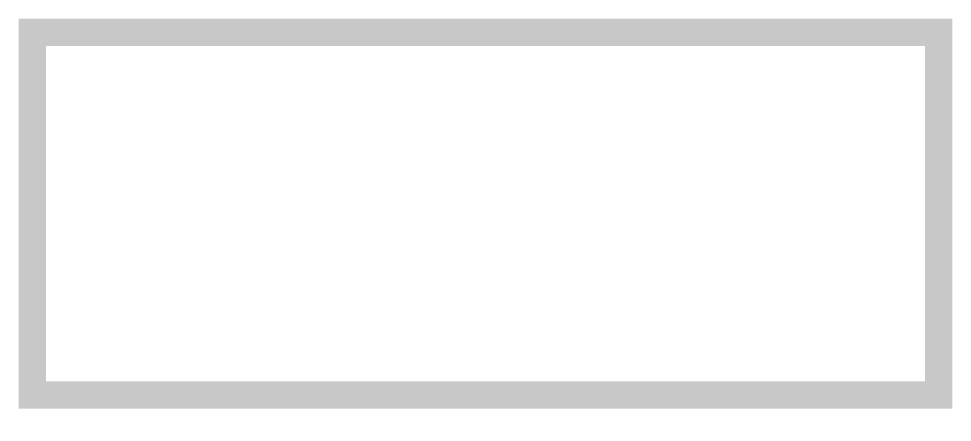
# Model space of a CAD drawing. Extents: x -0.2 to 10.2, y -0.3 to 4.2.
import ezdxf

# ---------------------------------------------------------------- set-up
doc = ezdxf.new("R2010")
doc.units = 0
doc.header["$MEASUREMENT"] = 0
doc.layers.get('0').update_dxf_attribs({"linetype": 'CONTINUOUS'})

msp = doc.modelspace()

# ---------------------------------------------------------------- linework, layer by layer
at = {"const_width": 0.3}
msp.add_lwpolyline([(0, 0), (10, 0), (10, 4), (0, 4), (0, -0.15)], dxfattribs=at)

doc.saveas('drawing.dxf')
